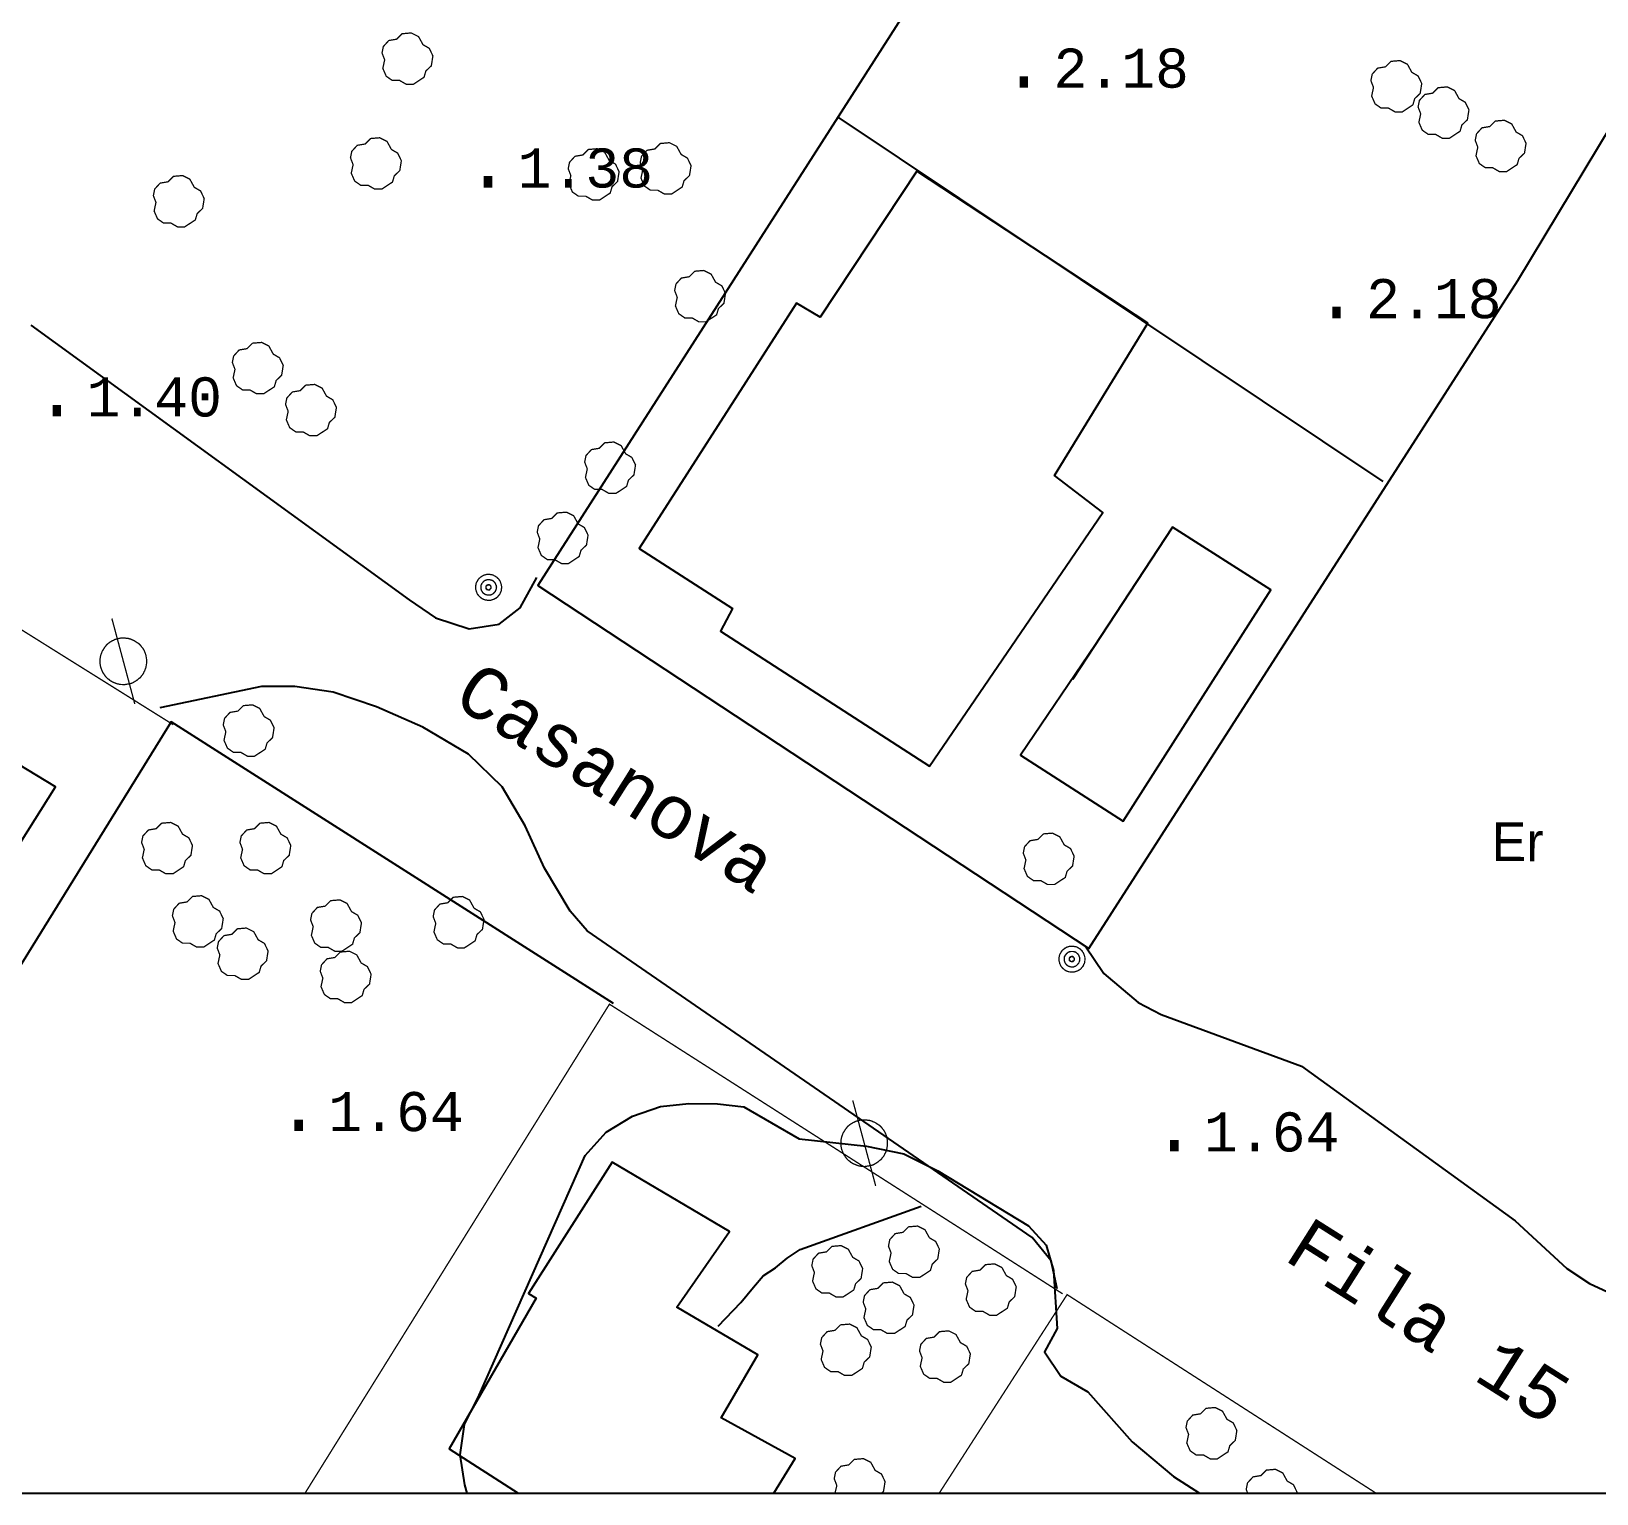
# Model space of a CAD drawing. Extents: x 743000 to 743800, y 4405200 to 4405700.
# Drawn here: x 743179 to 743239.1, y 4405200 to 4405256.1 of the extents above; entities that cross this region are included whole.
import ezdxf

# ---------------------------------------------------------------- set-up
doc = ezdxf.new("R2010")
doc.units = 0
doc.header["$MEASUREMENT"] = 0
for name, color, linetype in [('2', 7, 'CONTINUOUS'), ('21', 7, 'CONTINUOUS'), ('24', 7, 'CONTINUOUS'), ('34', 7, 'CONTINUOUS'), ('41', 7, 'CONTINUOUS'), ('42', 7, 'CONTINUOUS'), ('45', 7, 'CONTINUOUS'), ('50', 7, 'CONTINUOUS'), ('51', 7, 'CONTINUOUS'), ('54', 7, 'CONTINUOUS'), ('6', 7, 'CONTINUOUS'), ('7', 7, 'CONTINUOUS'), ('8', 7, 'CONTINUOUS')]:
    doc.layers.add(name, color=color, linetype=linetype)
doc.styles.add('MONOTXT', font='monotxt', dxfattribs={"height": 0.2})
doc.styles.get("Standard").update_dxf_attribs({"font": 'txt', "height": 0.2})

msp = doc.modelspace()

# ---------------------------------------------------------------- linework, layer by layer
at = {"layer": '2', "color": 7, "linetype": 'Continuous'}
msp.add_3dface([(743800, 4405200), (743800, 4405700), (743000.0000000001, 4405700), (743000.0000000001, 4405200)], dxfattribs=at)
at = {"layer": '21', "color": 30, "linetype": 'Continuous', "elevation": 2}
for points in [[(743195.7599999999, 4405200), (743195.6699999998, 4405200.32), (743195.4899999999, 4405201.46), (743195.66, 4405202.63), (743196.23, 4405203.75), (743200.29, 4405212.94), (743201.0999999999, 4405213.84), (743202.0999999999, 4405214.46), (743203.18, 4405214.83), (743204.2700000001, 4405214.94), (743205.37, 4405214.93), (743206.3799999999, 4405214.81), (743208.4899999999, 4405213.59)], [(743208.4899999999, 4405213.59), (743211.08, 4405213.3), (743212.5099999999, 4405213.01), (743213.81, 4405212.36), (743217.29, 4405210.25), (743217.9699999999, 4405209.51), (743218.2499999999, 4405208.54), (743218.39, 4405206.310000001), (743217.8999999998, 4405205.42), (743218.53, 4405204.48), (743219.5600000002, 4405203.88), (743221.2599999999, 4405201.96), (743222.8499999999, 4405200.63), (743223.8499999999, 4405200)]]:
    msp.add_lwpolyline(points, dxfattribs=at)
at = {"layer": '34', "color": 1, "linetype": 'Continuous'}
msp.add_polyline3d([(743219.8599999999, 4405232.55, 2.28), (743216.9799999999, 4405228.3, 2.29), (743220.92, 4405225.77, 2.38), (743226.5799999998, 4405234.64, 2.38), (743222.81, 4405237.04, 2.35), (743218.9799999999, 4405231.2, 2.34)], dxfattribs=at)
at = {"layer": '41', "color": 1, "linetype": 'Continuous', "extrusion": (0.5407375839930336, 0.8411913368891629, 0), "const_width": 0.05, "elevation": 4107550.863383}
msp.add_lwpolyline([(1756903.840335925, 5.36), (1756878.578544619, 8.82)], dxfattribs=at)
at = {"layer": '41', "color": 1, "linetype": 'Continuous', "extrusion": (0.01007458699975486, -0.00847784349979371, 0.9999133106756692), "const_width": 0.05, "elevation": -29857.262227}
msp.add_lwpolyline([(743146.747549046, 4405134.654537576), (743128.8255368151, 4405145.865062552), (743113.0970404153, 4405120.614032995), (743130.7487641013, 4405109.223745751)], dxfattribs=at)
at = {"layer": '41', "color": 1, "linetype": 'Continuous', "extrusion": (-0.004146048399872353, -0.006485897499800315, 0.9999703712692133), "const_width": 0.05, "elevation": -31650.25562}
msp.add_lwpolyline([(743212.2238273064, 4405095.014932312), (743194.8439766918, 4405106.125166003), (743183.1733721556, 4405087.374771613)], dxfattribs=at)
at = {"layer": '41', "color": 1, "linetype": 'Continuous', "extrusion": (-0.003584206200090813, -0.0003202707000081147, 0.999993525425337), "const_width": 0.05, "elevation": -4071.938358}
msp.add_lwpolyline([(743225.846087156, 4405198.921805337), (743214.0060198393, 4405206.531805729), (743209.1059796293, 4405198.921805337)], dxfattribs=at)
at = {"layer": '41', "color": 1, "linetype": 'Continuous'}
for points in [[(743251.4599999998, 4405272.04, 2.4), (743230.72, 4405285.32, 3.25), (743214.5300000001, 4405259.88, 3.11), (743198.4699999999, 4405234.810000001, 2.46), (743219.5999999999, 4405220.88, 2.56), (743236.05, 4405246.5, 8.48), (743251.4699999999, 4405272.09, 2.49)], [(743201.3699999999, 4405218.77, 2.65), (743184.41, 4405229.58, 2.5), (743168.6499999998, 4405204.11, 2.32), (743175.0599999998, 4405200, 2.42)]]:
    msp.add_polyline3d(points, dxfattribs=at)
at = {"layer": '42', "color": 3, "linetype": 'Continuous', "const_width": 0.05}
for points, elevation in [([(743194.11, 4405254.3), (743193.7, 4405254.03), (743193.43, 4405254.03), (743193.17, 4405254.18), (743192.8899999999, 4405254.18), (743192.66, 4405254.34), (743192.5299999998, 4405254.64), (743192.5999999999, 4405254.97), (743192.5, 4405255.23), (743192.55, 4405255.48), (743192.76, 4405255.71), (743193.06, 4405255.76), (743193.27, 4405255.97), (743193.6199999999, 4405256), (743193.8999999998, 4405255.86), (743194.07, 4405255.55), (743194.31, 4405255.41), (743194.45, 4405255.12), (743194.3899999999, 4405254.74), (743194.1799999998, 4405254.54), (743194.11, 4405254.3)], 3.22), ([(743232.03, 4405253.24), (743231.6199999999, 4405252.97), (743231.3499999999, 4405252.97), (743231.0899999999, 4405253.12), (743230.81, 4405253.12), (743230.5799999998, 4405253.28), (743230.4499999998, 4405253.58), (743230.52, 4405253.91), (743230.42, 4405254.17), (743230.47, 4405254.42), (743230.68, 4405254.65), (743230.98, 4405254.7), (743231.19, 4405254.91), (743231.54, 4405254.94), (743231.8199999998, 4405254.8), (743231.9899999999, 4405254.49), (743232.2299999999, 4405254.35), (743232.3699999999, 4405254.060000001), (743232.31, 4405253.68), (743232.0999999999, 4405253.48), (743232.03, 4405253.24)], 3), ([(743233.8399999999, 4405252.23), (743233.4299999998, 4405251.96), (743233.1599999998, 4405251.96), (743232.8999999998, 4405252.11), (743232.62, 4405252.11), (743232.3899999999, 4405252.27), (743232.26, 4405252.57), (743232.3299999998, 4405252.9), (743232.2299999999, 4405253.16), (743232.28, 4405253.41), (743232.4899999999, 4405253.64), (743232.79, 4405253.69), (743232.9999999999, 4405253.9), (743233.35, 4405253.93), (743233.6299999999, 4405253.79), (743233.8, 4405253.48), (743234.0400000002, 4405253.34), (743234.1799999998, 4405253.05), (743234.1200000001, 4405252.67), (743233.91, 4405252.47), (743233.8399999999, 4405252.23)], 3), ([(743236.03, 4405250.95), (743235.6199999999, 4405250.68), (743235.3499999999, 4405250.68), (743235.0899999999, 4405250.83), (743234.8100000002, 4405250.83), (743234.5799999998, 4405250.99), (743234.4499999998, 4405251.29), (743234.52, 4405251.62), (743234.42, 4405251.88), (743234.4699999999, 4405252.13), (743234.68, 4405252.36), (743234.9799999999, 4405252.41), (743235.19, 4405252.62), (743235.54, 4405252.65), (743235.8200000002, 4405252.51), (743235.99, 4405252.2), (743236.2299999999, 4405252.060000001), (743236.3699999999, 4405251.77), (743236.31, 4405251.39), (743236.0999999999, 4405251.19), (743236.03, 4405250.95)], 3), ([(743192.8999999998, 4405250.28), (743192.4899999999, 4405250.01), (743192.2199999999, 4405250.01), (743191.9599999998, 4405250.16), (743191.68, 4405250.16), (743191.45, 4405250.32), (743191.32, 4405250.62), (743191.39, 4405250.95), (743191.2899999998, 4405251.21), (743191.3399999999, 4405251.46), (743191.5499999998, 4405251.69), (743191.8499999999, 4405251.74), (743192.0599999998, 4405251.95), (743192.41, 4405251.98), (743192.6900000002, 4405251.84), (743192.8599999999, 4405251.53), (743193.1, 4405251.39), (743193.2399999999, 4405251.1), (743193.1800000002, 4405250.72), (743192.9699999999, 4405250.52), (743192.8999999998, 4405250.28)], 3.2), ([(743204.0099999999, 4405250.09), (743203.5999999999, 4405249.82), (743203.33, 4405249.82), (743203.07, 4405249.97), (743202.79, 4405249.97), (743202.56, 4405250.13), (743202.43, 4405250.43), (743202.4999999999, 4405250.76), (743202.3999999998, 4405251.02), (743202.45, 4405251.27), (743202.6600000001, 4405251.5), (743202.9599999998, 4405251.55), (743203.1700000002, 4405251.76), (743203.52, 4405251.79), (743203.8, 4405251.65), (743203.9699999999, 4405251.34), (743204.21, 4405251.2), (743204.35, 4405250.91), (743204.2900000002, 4405250.53), (743204.0799999998, 4405250.33), (743204.0099999999, 4405250.09)], 3.2), ([(743201.25, 4405249.86), (743200.8399999999, 4405249.59), (743200.57, 4405249.59), (743200.31, 4405249.74), (743200.0300000001, 4405249.74), (743199.8, 4405249.9), (743199.6699999998, 4405250.2), (743199.7399999999, 4405250.53), (743199.64, 4405250.79), (743199.6899999998, 4405251.04), (743199.9, 4405251.27), (743200.1999999998, 4405251.32), (743200.41, 4405251.53), (743200.76, 4405251.56), (743201.0399999998, 4405251.42), (743201.21, 4405251.11), (743201.45, 4405250.97), (743201.5899999999, 4405250.68), (743201.5299999998, 4405250.3), (743201.32, 4405250.1), (743201.25, 4405249.86)], 3.2), ([(743185.3399999999, 4405248.83), (743184.9299999998, 4405248.560000001), (743184.66, 4405248.560000001), (743184.3999999998, 4405248.71), (743184.12, 4405248.71), (743183.8899999999, 4405248.87), (743183.76, 4405249.17), (743183.8299999998, 4405249.5), (743183.7299999999, 4405249.76), (743183.78, 4405250.01), (743183.9899999999, 4405250.24), (743184.29, 4405250.29), (743184.4999999999, 4405250.5), (743184.85, 4405250.53), (743185.13, 4405250.39), (743185.3, 4405250.08), (743185.54, 4405249.94), (743185.68, 4405249.65), (743185.6199999999, 4405249.27), (743185.41, 4405249.07), (743185.3399999999, 4405248.83)], 3.75), ([(743205.3299999998, 4405245.19), (743204.92, 4405244.92), (743204.65, 4405244.92), (743204.39, 4405245.07), (743204.1099999999, 4405245.07), (743203.88, 4405245.23), (743203.7499999999, 4405245.53), (743203.82, 4405245.86), (743203.7199999999, 4405246.12), (743203.77, 4405246.37), (743203.9799999999, 4405246.6), (743204.28, 4405246.65), (743204.4899999999, 4405246.86), (743204.8399999999, 4405246.89), (743205.12, 4405246.75), (743205.2900000002, 4405246.44), (743205.53, 4405246.3), (743205.67, 4405246.01), (743205.6099999999, 4405245.63), (743205.4, 4405245.43), (743205.3299999998, 4405245.19)], 4.34), ([(743188.3699999999, 4405242.43), (743187.9599999998, 4405242.16), (743187.69, 4405242.16), (743187.43, 4405242.31), (743187.15, 4405242.31), (743186.92, 4405242.47), (743186.7899999998, 4405242.77), (743186.86, 4405243.1), (743186.7599999999, 4405243.36), (743186.81, 4405243.61), (743187.02, 4405243.84), (743187.32, 4405243.89), (743187.53, 4405244.1), (743187.88, 4405244.13), (743188.16, 4405243.99), (743188.3299999998, 4405243.68), (743188.57, 4405243.54), (743188.7099999998, 4405243.25), (743188.65, 4405242.87), (743188.44, 4405242.67), (743188.3699999999, 4405242.43)], 3.75), ([(743190.4099999998, 4405240.82), (743190, 4405240.55), (743189.7299999999, 4405240.55), (743189.4699999999, 4405240.7), (743189.19, 4405240.7), (743188.9599999998, 4405240.86), (743188.83, 4405241.16), (743188.9, 4405241.49), (743188.7999999998, 4405241.75), (743188.85, 4405242), (743189.06, 4405242.23), (743189.36, 4405242.28), (743189.57, 4405242.49), (743189.92, 4405242.52), (743190.2000000002, 4405242.38), (743190.3699999999, 4405242.07), (743190.6099999999, 4405241.93), (743190.75, 4405241.64), (743190.69, 4405241.26), (743190.4799999999, 4405241.06), (743190.4099999998, 4405240.82)], 3.75), ([(743201.8799999999, 4405238.61), (743201.47, 4405238.34), (743201.2, 4405238.34), (743200.94, 4405238.49), (743200.66, 4405238.49), (743200.43, 4405238.65), (743200.3, 4405238.95), (743200.37, 4405239.28), (743200.2699999998, 4405239.54), (743200.3200000002, 4405239.79), (743200.5299999998, 4405240.02), (743200.8299999998, 4405240.07), (743201.0399999998, 4405240.28), (743201.39, 4405240.31), (743201.67, 4405240.17), (743201.84, 4405239.86), (743202.0799999998, 4405239.72), (743202.2199999999, 4405239.43), (743202.16, 4405239.05), (743201.95, 4405238.85), (743201.8799999999, 4405238.61)], 4.34), ([(743200.06, 4405235.92), (743199.6499999998, 4405235.65), (743199.38, 4405235.65), (743199.1199999999, 4405235.8), (743198.84, 4405235.8), (743198.6099999999, 4405235.96), (743198.4799999999, 4405236.26), (743198.55, 4405236.59), (743198.45, 4405236.85), (743198.5, 4405237.1), (743198.7099999998, 4405237.33), (743199.0100000001, 4405237.38), (743199.2199999999, 4405237.59), (743199.57, 4405237.62), (743199.8499999999, 4405237.48), (743200.0199999998, 4405237.17), (743200.2599999999, 4405237.03), (743200.4, 4405236.74), (743200.3399999999, 4405236.36), (743200.13, 4405236.16), (743200.06, 4405235.92)], 4.34), ([(743188.02, 4405228.53), (743187.6099999999, 4405228.26), (743187.3399999999, 4405228.26), (743187.0799999998, 4405228.41), (743186.7999999998, 4405228.41), (743186.5700000002, 4405228.57), (743186.44, 4405228.87), (743186.51, 4405229.2), (743186.41, 4405229.46), (743186.4599999998, 4405229.71), (743186.67, 4405229.94), (743186.97, 4405229.99), (743187.18, 4405230.2), (743187.53, 4405230.23), (743187.81, 4405230.09), (743187.9799999999, 4405229.78), (743188.2199999999, 4405229.64), (743188.3599999999, 4405229.35), (743188.3, 4405228.97), (743188.0899999999, 4405228.77), (743188.02, 4405228.53)], 3.07), ([(743184.8899999999, 4405224.02), (743184.4799999999, 4405223.75), (743184.2099999998, 4405223.75), (743183.9500000002, 4405223.9), (743183.67, 4405223.9), (743183.4400000002, 4405224.06), (743183.31, 4405224.36), (743183.3799999999, 4405224.69), (743183.28, 4405224.95), (743183.33, 4405225.2), (743183.5399999998, 4405225.43), (743183.84, 4405225.48), (743184.0499999998, 4405225.69), (743184.3999999998, 4405225.72), (743184.6799999998, 4405225.58), (743184.85, 4405225.27), (743185.0899999999, 4405225.13), (743185.2299999999, 4405224.84), (743185.17, 4405224.46), (743184.96, 4405224.26), (743184.8899999999, 4405224.02)], 3.07), ([(743188.6599999998, 4405224.02), (743188.2499999999, 4405223.75), (743187.9799999999, 4405223.75), (743187.7199999999, 4405223.9), (743187.44, 4405223.9), (743187.2099999998, 4405224.06), (743187.0799999998, 4405224.36), (743187.15, 4405224.69), (743187.0499999998, 4405224.95), (743187.0999999999, 4405225.2), (743187.3099999998, 4405225.43), (743187.6099999999, 4405225.48), (743187.8199999998, 4405225.69), (743188.17, 4405225.72), (743188.4500000002, 4405225.58), (743188.6199999999, 4405225.27), (743188.86, 4405225.13), (743188.9999999999, 4405224.84), (743188.9400000002, 4405224.46), (743188.7299999999, 4405224.26), (743188.6599999998, 4405224.02)], 3.07), ([(743218.7000000002, 4405223.61), (743218.29, 4405223.34), (743218.02, 4405223.34), (743217.76, 4405223.49), (743217.4799999999, 4405223.49), (743217.25, 4405223.65), (743217.1199999999, 4405223.95), (743217.19, 4405224.28), (743217.09, 4405224.54), (743217.1399999999, 4405224.79), (743217.3499999999, 4405225.02), (743217.6499999998, 4405225.07), (743217.86, 4405225.28), (743218.2099999998, 4405225.310000001), (743218.4899999999, 4405225.17), (743218.66, 4405224.86), (743218.9, 4405224.72), (743219.04, 4405224.43), (743218.9799999999, 4405224.05), (743218.7700000001, 4405223.85), (743218.7000000002, 4405223.61)], 2.99), ([(743186.0700000002, 4405221.21), (743185.6599999998, 4405220.94), (743185.39, 4405220.94), (743185.13, 4405221.09), (743184.85, 4405221.09), (743184.62, 4405221.25), (743184.4899999999, 4405221.55), (743184.5599999998, 4405221.88), (743184.4599999998, 4405222.14), (743184.51, 4405222.39), (743184.7199999999, 4405222.62), (743185.02, 4405222.67), (743185.2299999999, 4405222.88), (743185.5799999998, 4405222.91), (743185.8599999999, 4405222.77), (743186.0299999998, 4405222.46), (743186.27, 4405222.32), (743186.41, 4405222.03), (743186.3499999999, 4405221.65), (743186.14, 4405221.45), (743186.0700000002, 4405221.21)], 3.07), ([(743196.07, 4405221.18), (743195.66, 4405220.91), (743195.39, 4405220.91), (743195.13, 4405221.060000001), (743194.85, 4405221.060000001), (743194.62, 4405221.22), (743194.4899999999, 4405221.52), (743194.56, 4405221.85), (743194.46, 4405222.11), (743194.5099999999, 4405222.36), (743194.7199999999, 4405222.59), (743195.0199999998, 4405222.64), (743195.2299999999, 4405222.85), (743195.5799999998, 4405222.88), (743195.8599999999, 4405222.74), (743196.03, 4405222.43), (743196.2699999998, 4405222.29), (743196.41, 4405222), (743196.3499999999, 4405221.62), (743196.14, 4405221.42), (743196.07, 4405221.18)], 3.01), ([(743191.3699999999, 4405221.05), (743190.9599999998, 4405220.78), (743190.69, 4405220.78), (743190.43, 4405220.93), (743190.1499999998, 4405220.93), (743189.92, 4405221.09), (743189.79, 4405221.39), (743189.8599999999, 4405221.72), (743189.7599999999, 4405221.98), (743189.81, 4405222.23), (743190.0199999998, 4405222.46), (743190.32, 4405222.51), (743190.5299999998, 4405222.72), (743190.8799999999, 4405222.75), (743191.16, 4405222.61), (743191.3299999998, 4405222.3), (743191.5700000002, 4405222.16), (743191.7099999998, 4405221.87), (743191.65, 4405221.49), (743191.44, 4405221.29), (743191.3699999999, 4405221.05)], 3.12), ([(743187.79, 4405219.97), (743187.3799999999, 4405219.7), (743187.1099999999, 4405219.7), (743186.8499999999, 4405219.85), (743186.5700000002, 4405219.85), (743186.3399999999, 4405220.01), (743186.2099999998, 4405220.31), (743186.2799999998, 4405220.64), (743186.18, 4405220.9), (743186.23, 4405221.15), (743186.44, 4405221.38), (743186.74, 4405221.43), (743186.95, 4405221.64), (743187.2999999998, 4405221.67), (743187.5799999998, 4405221.53), (743187.75, 4405221.22), (743187.99, 4405221.08), (743188.1299999999, 4405220.79), (743188.0699999998, 4405220.41), (743187.8599999999, 4405220.21), (743187.79, 4405219.97)], 3.07), ([(743191.7399999999, 4405219.08), (743191.3299999998, 4405218.810000001), (743191.0600000002, 4405218.810000001), (743190.8, 4405218.96), (743190.5199999998, 4405218.96), (743190.29, 4405219.12), (743190.16, 4405219.42), (743190.2299999999, 4405219.75), (743190.13, 4405220.01), (743190.18, 4405220.26), (743190.39, 4405220.49), (743190.69, 4405220.54), (743190.9, 4405220.75), (743191.2499999999, 4405220.78), (743191.53, 4405220.64), (743191.7, 4405220.33), (743191.9399999998, 4405220.19), (743192.08, 4405219.9), (743192.0199999998, 4405219.52), (743191.8100000002, 4405219.32), (743191.7399999999, 4405219.08)], 3.07), ([(743213.53, 4405208.54), (743213.12, 4405208.27), (743212.85, 4405208.27), (743212.5899999999, 4405208.42), (743212.3099999998, 4405208.42), (743212.0799999998, 4405208.58), (743211.95, 4405208.88), (743212.02, 4405209.21), (743211.92, 4405209.47), (743211.9699999999, 4405209.72), (743212.1800000002, 4405209.95), (743212.4799999999, 4405210), (743212.6900000002, 4405210.21), (743213.0400000002, 4405210.24), (743213.32, 4405210.1), (743213.4899999999, 4405209.79), (743213.7299999999, 4405209.65), (743213.87, 4405209.36), (743213.81, 4405208.98), (743213.6, 4405208.78), (743213.53, 4405208.54)], 3.67), ([(743210.5899999999, 4405207.79), (743210.18, 4405207.52), (743209.91, 4405207.52), (743209.65, 4405207.67), (743209.3699999999, 4405207.67), (743209.14, 4405207.83), (743209.0099999999, 4405208.13), (743209.0799999998, 4405208.46), (743208.9799999999, 4405208.72), (743209.03, 4405208.97), (743209.2399999999, 4405209.2), (743209.54, 4405209.25), (743209.75, 4405209.46), (743210.0999999999, 4405209.49), (743210.38, 4405209.35), (743210.5500000002, 4405209.04), (743210.79, 4405208.9), (743210.93, 4405208.61), (743210.8699999999, 4405208.23), (743210.66, 4405208.03), (743210.5899999999, 4405207.79)], 3.67), ([(743216.48, 4405207.09), (743216.0700000002, 4405206.82), (743215.7999999998, 4405206.82), (743215.54, 4405206.97), (743215.2599999999, 4405206.97), (743215.0299999998, 4405207.13), (743214.9, 4405207.43), (743214.97, 4405207.76), (743214.87, 4405208.02), (743214.92, 4405208.27), (743215.13, 4405208.5), (743215.43, 4405208.55), (743215.64, 4405208.76), (743215.99, 4405208.79), (743216.27, 4405208.65), (743216.44, 4405208.34), (743216.68, 4405208.2), (743216.82, 4405207.91), (743216.76, 4405207.53), (743216.5499999998, 4405207.33), (743216.48, 4405207.09)], 3.6), ([(743212.56, 4405206.39), (743212.1499999998, 4405206.12), (743211.8799999999, 4405206.12), (743211.6199999999, 4405206.27), (743211.3399999999, 4405206.27), (743211.1099999999, 4405206.43), (743210.9799999999, 4405206.73), (743211.0499999998, 4405207.06), (743210.95, 4405207.32), (743211, 4405207.57), (743211.2099999998, 4405207.8), (743211.51, 4405207.85), (743211.7199999999, 4405208.06), (743212.07, 4405208.09), (743212.3499999999, 4405207.95), (743212.52, 4405207.64), (743212.76, 4405207.5), (743212.8999999998, 4405207.21), (743212.8399999999, 4405206.83), (743212.6299999999, 4405206.63), (743212.56, 4405206.39)], 3.67), ([(743210.9200000002, 4405204.78), (743210.5099999999, 4405204.51), (743210.24, 4405204.51), (743209.98, 4405204.66), (743209.6999999998, 4405204.66), (743209.47, 4405204.82), (743209.3399999999, 4405205.12), (743209.4099999998, 4405205.45), (743209.3100000002, 4405205.71), (743209.36, 4405205.96), (743209.57, 4405206.19), (743209.87, 4405206.24), (743210.0799999998, 4405206.45), (743210.4299999998, 4405206.48), (743210.71, 4405206.34), (743210.8800000001, 4405206.03), (743211.12, 4405205.89), (743211.26, 4405205.6), (743211.2, 4405205.22), (743210.99, 4405205.02), (743210.9200000002, 4405204.78)], 3.67), ([(743214.7199999999, 4405204.52), (743214.31, 4405204.25), (743214.04, 4405204.25), (743213.78, 4405204.4), (743213.4999999999, 4405204.4), (743213.27, 4405204.560000001), (743213.1399999999, 4405204.86), (743213.2099999998, 4405205.19), (743213.11, 4405205.45), (743213.16, 4405205.7), (743213.3699999999, 4405205.93), (743213.67, 4405205.98), (743213.8799999999, 4405206.19), (743214.2299999999, 4405206.22), (743214.5099999999, 4405206.08), (743214.68, 4405205.77), (743214.92, 4405205.63), (743215.06, 4405205.34), (743214.9999999999, 4405204.96), (743214.7900000002, 4405204.76), (743214.7199999999, 4405204.52)], 3.67), ([(743224.94, 4405201.58), (743224.5299999998, 4405201.31), (743224.2599999999, 4405201.31), (743223.9999999999, 4405201.46), (743223.72, 4405201.46), (743223.4899999999, 4405201.62), (743223.3599999999, 4405201.92), (743223.43, 4405202.25), (743223.3299999998, 4405202.51), (743223.3799999999, 4405202.76), (743223.5899999999, 4405202.99), (743223.8899999999, 4405203.04), (743224.0999999999, 4405203.25), (743224.45, 4405203.28), (743224.73, 4405203.14), (743224.9, 4405202.83), (743225.14, 4405202.69), (743225.2799999998, 4405202.4), (743225.22, 4405202.02), (743225.0099999999, 4405201.82), (743224.94, 4405201.58)], 3.93), ([(743209.87, 4405200), (743209.94, 4405200.29), (743209.8399999999, 4405200.55), (743209.89, 4405200.8), (743210.0999999999, 4405201.03), (743210.4, 4405201.08), (743210.6099999999, 4405201.29), (743210.96, 4405201.32), (743211.24, 4405201.18), (743211.41, 4405200.87), (743211.6500000001, 4405200.73), (743211.79, 4405200.44), (743211.73, 4405200.060000001), (743211.66, 4405200)], 3.67), ([(743225.69, 4405200), (743225.6400000001, 4405200.14), (743225.69, 4405200.39), (743225.9000000001, 4405200.62), (743226.2, 4405200.67), (743226.4100000001, 4405200.88), (743226.7599999999, 4405200.91), (743227.04, 4405200.77), (743227.2099999998, 4405200.46), (743227.4500000002, 4405200.32), (743227.59, 4405200.03), (743227.5799999998, 4405200)], 3.93)]:
    msp.add_lwpolyline(points, dxfattribs=dict(at, elevation=elevation))
at = {"layer": '45', "color": 1, "linetype": 'Continuous'}
msp.add_polyline3d([(743205.39, 4405206.4, 10.34), (743206.26, 4405207.310000001, 3.77), (743206.7399999999, 4405207.9, 3.59), (743207.1099999999, 4405208.33, 3.59), (743207.59, 4405208.64, 3.55), (743208.04, 4405209.01, 3.46), (743208.53, 4405209.34, 3.46), (743213.1699999998, 4405211, 3.14)], dxfattribs=at)
at = {"layer": '51', "color": 1, "linetype": 'Continuous', "extrusion": (-0.5577955951696237, -0.8299783575548013, 0), "const_width": 0.05, "elevation": -4070816.861255}
msp.add_lwpolyline([(-1840367.48671785, 6.76), (-1840378.655683782, 6.06)], dxfattribs=at)
at = {"layer": '51', "color": 1, "linetype": 'Continuous'}
for points in [[(743213.01, 4405250.7, 5.61), (743209.3, 4405245.1, 5.93), (743208.3899999999, 4405245.63, 5.78), (743202.3599999999, 4405236.23, 5.77), (743205.94, 4405233.93, 7.78), (743205.4799999999, 4405233.05, 5.86), (743213.4999999999, 4405227.88, 5.86), (743220.14, 4405237.61, 5.86), (743218.29, 4405239.03, 6.55), (743221.8699999999, 4405244.87, 5.61), (743213.01, 4405250.7, 5.61)], [(743174.31, 4405218.1, 8.06), (743179.9799999999, 4405227.08, 8.02), (743167.27, 4405234.8, 7.97), (743164.9999999999, 4405231.22, 7.92), (743164.2, 4405231.66, 7.91), (743160.66, 4405225.89, 7.91), (743169.18, 4405220.18, 7.91), (743169.6900000002, 4405220.94, 7.91), (743174.31, 4405218.1, 8.06)], [(743207.53, 4405200, 9.36), (743208.34, 4405201.32, 9.33), (743205.4999999999, 4405202.88, 10.67), (743206.91, 4405205.3, 9.72), (743203.81, 4405207.13, 8.49), (743205.8299999998, 4405210.03, 5.44), (743201.3299999998, 4405212.69, 5.44), (743198.1199999999, 4405207.65, 9.75), (743198.4099999998, 4405207.48, 9.74), (743195.07, 4405201.7, 9.48), (743197.7199999999, 4405200, 10.85)]]:
    msp.add_polyline3d(points, dxfattribs=at)
at = {"layer": '54', "color": 1, "linetype": 'Continuous'}
msp.add_line((743210.02, 4405252.74, 4.8), (743230.8799999999, 4405238.79, 2.22), dxfattribs=at)
at = {"layer": '6', "color": 7, "linetype": 'Continuous'}
for points in [[(743179.03, 4405244.79, 1.71), (743193.54, 4405234.26, 2.18), (743194.5500000002, 4405233.57, 2.21), (743195.8399999999, 4405233.15, 2.23), (743196.99, 4405233.33, 2.23), (743197.8, 4405233.95, 2.23), (743198.43, 4405235.11, 2.28)], [(743218.39, 4405207.83, 2.71), (743218.1599999998, 4405208.91, 2.65), (743217.43, 4405209.8, 2.39), (743200.37, 4405221.560000001, 2.09), (743200.37, 4405221.560000001, 2.09), (743199.72, 4405222.32, 2.05), (743198.7299999999, 4405223.96, 2.05), (743197.99, 4405225.59, 2.05), (743197.1099999999, 4405227.08, 2.05), (743195.8100000002, 4405228.34, 2.05), (743194.07, 4405229.38, 2.05), (743192.2899999998, 4405230.15, 2.05), (743190.63, 4405230.72, 2.21), (743189.1499999998, 4405230.94, 2.36), (743187.88, 4405230.93, 2.36), (743183.9799999999, 4405230.11, 2.36)], [(743219.4599999998, 4405220.99, 3.03), (743220.18, 4405219.92, 2.7), (743221.49, 4405218.82, 2.41), (743222.3799999999, 4405218.36, 2.29), (743227.7600000001, 4405216.37, 2.02), (743235.95, 4405210.44, 2.08), (743237.93, 4405208.61, 2.78), (743238.8, 4405208.04, 3.19), (743239.8200000002, 4405207.57, 3.58), (743241.1700000002, 4405207.22, 3.6)]]:
    msp.add_polyline3d(points, dxfattribs=at)
at = {"layer": '7', "color": 7, "linetype": 'Continuous', "const_width": 0.05, "elevation": 2.74}
for points in [[(743196.83, 4405235.17), (743196.7999999998, 4405235.18), (743196.78, 4405235.2), (743196.75, 4405235.21), (743196.72, 4405235.22), (743196.68, 4405235.22), (743196.65, 4405235.23), (743196.6199999999, 4405235.23), (743196.5899999999, 4405235.23), (743196.5600000002, 4405235.23), (743196.5299999998, 4405235.23), (743196.5, 4405235.23), (743196.4699999999, 4405235.22), (743196.44, 4405235.21), (743196.4, 4405235.2), (743196.3800000001, 4405235.19), (743196.3499999999, 4405235.17), (743196.3200000002, 4405235.16), (743196.3000000002, 4405235.14), (743196.2699999998, 4405235.12), (743196.25, 4405235.1), (743196.2199999999, 4405235.08), (743196.2, 4405235.05), (743196.1799999998, 4405235.03), (743196.17, 4405235), (743196.15, 4405234.97), (743196.14, 4405234.95), (743196.1199999999, 4405234.92), (743196.1099999999, 4405234.89), (743196.0999999999, 4405234.86), (743196.0999999999, 4405234.83), (743196.0899999999, 4405234.8), (743196.0899999999, 4405234.76), (743196.0899999999, 4405234.73), (743196.0899999999, 4405234.7), (743196.0899999999, 4405234.67), (743196.0999999999, 4405234.64), (743196.1099999999, 4405234.61), (743196.1099999999, 4405234.58), (743196.13, 4405234.55), (743196.14, 4405234.52), (743196.15, 4405234.49), (743196.17, 4405234.46), (743196.19, 4405234.44), (743196.21, 4405234.41), (743196.23, 4405234.39), (743196.25, 4405234.37), (743196.28, 4405234.35), (743196.3000000002, 4405234.33), (743196.3299999998, 4405234.310000001), (743196.36, 4405234.29), (743196.3800000001, 4405234.28), (743196.41, 4405234.27), (743196.44, 4405234.26), (743196.4699999999, 4405234.25), (743196.5, 4405234.25), (743196.54, 4405234.24), (743196.57, 4405234.24), (743196.5999999999, 4405234.24), (743196.6299999999, 4405234.24), (743196.66, 4405234.24), (743196.6899999998, 4405234.25), (743196.72, 4405234.26), (743196.75, 4405234.27), (743196.78, 4405234.28), (743196.8100000002, 4405234.29), (743196.8399999999, 4405234.310000001), (743196.87, 4405234.32), (743196.8900000001, 4405234.34), (743196.92, 4405234.36), (743196.94, 4405234.38), (743196.9599999998, 4405234.41), (743196.98, 4405234.43), (743196.9999999999, 4405234.46), (743197.0199999998, 4405234.48), (743197.03, 4405234.51), (743197.0399999998, 4405234.54), (743197.0599999998, 4405234.57), (743197.0700000002, 4405234.6), (743197.0700000002, 4405234.63), (743197.0799999998, 4405234.66), (743197.0799999998, 4405234.69), (743197.09, 4405234.72), (743197.09, 4405234.76), (743197.0799999998, 4405234.79), (743197.0799999998, 4405234.82), (743197.0700000002, 4405234.85), (743197.0599999998, 4405234.88), (743197.05, 4405234.91), (743197.0399999998, 4405234.94), (743197.03, 4405234.97), (743197.01, 4405235), (743196.99, 4405235.02), (743196.98, 4405235.05), (743196.9599999998, 4405235.07), (743196.93, 4405235.09), (743196.91, 4405235.12), (743196.8900000001, 4405235.13), (743196.8599999999, 4405235.15), (743196.83, 4405235.17)], [(743196.7299999999, 4405235), (743196.72, 4405235.01), (743196.7, 4405235.01), (743196.68, 4405235.02), (743196.66, 4405235.02), (743196.64, 4405235.03), (743196.6299999999, 4405235.03), (743196.6099999999, 4405235.03), (743196.5899999999, 4405235.03), (743196.57, 4405235.03), (743196.5499999998, 4405235.03), (743196.5299999998, 4405235.03), (743196.5099999999, 4405235.02), (743196.4899999999, 4405235.02), (743196.48, 4405235.01), (743196.46, 4405235.01), (743196.44, 4405235), (743196.43, 4405234.99), (743196.41, 4405234.98), (743196.4, 4405234.96), (743196.3800000001, 4405234.95), (743196.3699999999, 4405234.94), (743196.36, 4405234.92), (743196.3499999999, 4405234.91), (743196.3299999998, 4405234.89), (743196.3200000002, 4405234.88), (743196.3200000002, 4405234.86), (743196.31, 4405234.84), (743196.3000000002, 4405234.83), (743196.3000000002, 4405234.810000001), (743196.2899999998, 4405234.79), (743196.2899999998, 4405234.77), (743196.2899999998, 4405234.75), (743196.2899999998, 4405234.73), (743196.2899999998, 4405234.71), (743196.2899999998, 4405234.69), (743196.3000000002, 4405234.68), (743196.3000000002, 4405234.66), (743196.31, 4405234.64), (743196.31, 4405234.62), (743196.3200000002, 4405234.6), (743196.3299999998, 4405234.59), (743196.3399999999, 4405234.57), (743196.3499999999, 4405234.56), (743196.36, 4405234.54), (743196.3699999999, 4405234.53), (743196.39, 4405234.51), (743196.4, 4405234.5), (743196.42, 4405234.49), (743196.43, 4405234.48), (743196.45, 4405234.47), (743196.4699999999, 4405234.46), (743196.48, 4405234.46), (743196.5, 4405234.45), (743196.52, 4405234.45), (743196.54, 4405234.44), (743196.5600000002, 4405234.44), (743196.5799999998, 4405234.44), (743196.5999999999, 4405234.44), (743196.6099999999, 4405234.44), (743196.6299999999, 4405234.44), (743196.65, 4405234.44), (743196.6700000002, 4405234.45), (743196.6899999998, 4405234.46), (743196.7099999998, 4405234.46), (743196.72, 4405234.47), (743196.74, 4405234.48), (743196.76, 4405234.49), (743196.7699999998, 4405234.5), (743196.78, 4405234.51), (743196.7999999998, 4405234.53), (743196.8100000002, 4405234.54), (743196.82, 4405234.56), (743196.8399999999, 4405234.57), (743196.8499999999, 4405234.59), (743196.8499999999, 4405234.6), (743196.8599999999, 4405234.62), (743196.87, 4405234.64), (743196.87, 4405234.66), (743196.8799999999, 4405234.67), (743196.8799999999, 4405234.69), (743196.8799999999, 4405234.71), (743196.8799999999, 4405234.73), (743196.8900000001, 4405234.75), (743196.8799999999, 4405234.77), (743196.8799999999, 4405234.79), (743196.8799999999, 4405234.810000001), (743196.87, 4405234.82), (743196.8599999999, 4405234.84), (743196.8599999999, 4405234.86), (743196.8499999999, 4405234.88), (743196.8399999999, 4405234.89), (743196.83, 4405234.91), (743196.82, 4405234.92), (743196.8100000002, 4405234.94), (743196.79, 4405234.95), (743196.78, 4405234.96), (743196.76, 4405234.98), (743196.75, 4405234.99), (743196.7299999999, 4405235)], [(743196.6299999999, 4405234.82), (743196.6299999999, 4405234.83), (743196.6199999999, 4405234.83), (743196.6199999999, 4405234.83), (743196.6099999999, 4405234.83), (743196.5999999999, 4405234.83), (743196.5999999999, 4405234.84), (743196.5899999999, 4405234.84), (743196.5799999998, 4405234.84), (743196.5799999998, 4405234.84), (743196.57, 4405234.84), (743196.57, 4405234.84), (743196.5600000002, 4405234.83), (743196.5600000002, 4405234.83), (743196.5499999998, 4405234.83), (743196.54, 4405234.83), (743196.54, 4405234.83), (743196.5299999998, 4405234.82), (743196.5299999998, 4405234.82), (743196.52, 4405234.82), (743196.52, 4405234.810000001), (743196.5099999999, 4405234.810000001), (743196.5099999999, 4405234.8), (743196.5, 4405234.8), (743196.5, 4405234.79), (743196.5, 4405234.79), (743196.4899999999, 4405234.78), (743196.4899999999, 4405234.78), (743196.4899999999, 4405234.77), (743196.4899999999, 4405234.77), (743196.4899999999, 4405234.76), (743196.48, 4405234.75), (743196.48, 4405234.75), (743196.48, 4405234.74), (743196.48, 4405234.73), (743196.48, 4405234.73), (743196.48, 4405234.72), (743196.4899999999, 4405234.72), (743196.4899999999, 4405234.71), (743196.4899999999, 4405234.7), (743196.4899999999, 4405234.7), (743196.4899999999, 4405234.69), (743196.5, 4405234.69), (743196.5, 4405234.68), (743196.5, 4405234.68), (743196.5099999999, 4405234.67), (743196.5099999999, 4405234.67), (743196.52, 4405234.66), (743196.52, 4405234.66), (743196.5299999998, 4405234.66), (743196.5299999998, 4405234.65), (743196.54, 4405234.65), (743196.54, 4405234.65), (743196.5499999998, 4405234.65), (743196.5600000002, 4405234.64), (743196.5600000002, 4405234.64), (743196.57, 4405234.64), (743196.5799999998, 4405234.64), (743196.5799999998, 4405234.64), (743196.5899999999, 4405234.64), (743196.5899999999, 4405234.64), (743196.5999999999, 4405234.64), (743196.6099999999, 4405234.64), (743196.6099999999, 4405234.65), (743196.6199999999, 4405234.65), (743196.6199999999, 4405234.65), (743196.6299999999, 4405234.65), (743196.6299999999, 4405234.66), (743196.64, 4405234.66), (743196.64, 4405234.66), (743196.65, 4405234.67), (743196.65, 4405234.67), (743196.66, 4405234.68), (743196.66, 4405234.68), (743196.66, 4405234.69), (743196.6700000002, 4405234.69), (743196.6700000002, 4405234.7), (743196.6700000002, 4405234.7), (743196.68, 4405234.71), (743196.68, 4405234.72), (743196.68, 4405234.72), (743196.68, 4405234.73), (743196.68, 4405234.73), (743196.68, 4405234.74), (743196.68, 4405234.75), (743196.68, 4405234.75), (743196.68, 4405234.76), (743196.68, 4405234.76), (743196.6700000002, 4405234.77), (743196.6700000002, 4405234.78), (743196.6700000002, 4405234.78), (743196.6700000002, 4405234.79), (743196.66, 4405234.79), (743196.66, 4405234.8), (743196.66, 4405234.8), (743196.65, 4405234.810000001), (743196.65, 4405234.810000001), (743196.64, 4405234.82), (743196.64, 4405234.82), (743196.6299999999, 4405234.82)], [(743219.2000000002, 4405220.91), (743219.17, 4405220.92), (743219.15, 4405220.94), (743219.12, 4405220.95), (743219.0899999999, 4405220.96), (743219.0500000002, 4405220.96), (743219.0199999998, 4405220.97), (743218.9899999999, 4405220.97), (743218.9599999998, 4405220.97), (743218.93, 4405220.97), (743218.9, 4405220.97), (743218.8699999999, 4405220.97), (743218.8399999999, 4405220.96), (743218.8100000002, 4405220.95), (743218.7700000001, 4405220.94), (743218.7499999999, 4405220.93), (743218.7199999999, 4405220.91), (743218.6900000002, 4405220.9), (743218.6699999998, 4405220.88), (743218.64, 4405220.86), (743218.62, 4405220.84), (743218.5899999999, 4405220.82), (743218.57, 4405220.79), (743218.55, 4405220.77), (743218.54, 4405220.74), (743218.5200000001, 4405220.71), (743218.5099999999, 4405220.69), (743218.4899999999, 4405220.66), (743218.4799999999, 4405220.63), (743218.4699999999, 4405220.6), (743218.4699999999, 4405220.57), (743218.46, 4405220.54), (743218.46, 4405220.5), (743218.46, 4405220.47), (743218.46, 4405220.44), (743218.46, 4405220.41), (743218.4699999999, 4405220.38), (743218.4799999999, 4405220.35), (743218.4799999999, 4405220.32), (743218.5, 4405220.29), (743218.5099999999, 4405220.26), (743218.5200000001, 4405220.23), (743218.54, 4405220.2), (743218.56, 4405220.18), (743218.5799999998, 4405220.15), (743218.6, 4405220.13), (743218.62, 4405220.11), (743218.6499999998, 4405220.09), (743218.6699999998, 4405220.07), (743218.7000000002, 4405220.05), (743218.7299999999, 4405220.03), (743218.7499999999, 4405220.02), (743218.78, 4405220.01), (743218.8100000002, 4405220), (743218.8399999999, 4405219.99), (743218.8699999999, 4405219.99), (743218.9099999998, 4405219.98), (743218.9399999998, 4405219.98), (743218.97, 4405219.98), (743218.9999999999, 4405219.98), (743219.0300000001, 4405219.98), (743219.06, 4405219.99), (743219.0899999999, 4405220), (743219.12, 4405220.01), (743219.15, 4405220.02), (743219.1799999998, 4405220.03), (743219.21, 4405220.05), (743219.2399999999, 4405220.060000001), (743219.2599999999, 4405220.08), (743219.29, 4405220.1), (743219.31, 4405220.12), (743219.3299999998, 4405220.15), (743219.3499999999, 4405220.17), (743219.37, 4405220.2), (743219.39, 4405220.22), (743219.4, 4405220.25), (743219.41, 4405220.28), (743219.43, 4405220.31), (743219.44, 4405220.34), (743219.44, 4405220.37), (743219.45, 4405220.4), (743219.45, 4405220.43), (743219.4599999998, 4405220.46), (743219.4599999998, 4405220.5), (743219.45, 4405220.53), (743219.45, 4405220.560000001), (743219.44, 4405220.59), (743219.43, 4405220.62), (743219.4199999998, 4405220.65), (743219.41, 4405220.68), (743219.4, 4405220.71), (743219.3799999999, 4405220.74), (743219.3600000001, 4405220.76), (743219.3499999999, 4405220.79), (743219.3299999998, 4405220.810000001), (743219.3, 4405220.83), (743219.2800000001, 4405220.86), (743219.2599999999, 4405220.87), (743219.23, 4405220.89), (743219.2000000002, 4405220.91)], [(743219.0999999999, 4405220.74), (743219.0899999999, 4405220.75), (743219.07, 4405220.75), (743219.0500000002, 4405220.76), (743219.0300000001, 4405220.76), (743219.01, 4405220.77), (743218.9999999999, 4405220.77), (743218.9799999999, 4405220.77), (743218.9599999998, 4405220.77), (743218.9399999998, 4405220.77), (743218.92, 4405220.77), (743218.9, 4405220.77), (743218.88, 4405220.76), (743218.86, 4405220.76), (743218.85, 4405220.75), (743218.8299999998, 4405220.75), (743218.8100000002, 4405220.74), (743218.8, 4405220.73), (743218.78, 4405220.72), (743218.7700000001, 4405220.7), (743218.7499999999, 4405220.69), (743218.7399999999, 4405220.68), (743218.7299999999, 4405220.66), (743218.7199999999, 4405220.65), (743218.7000000002, 4405220.63), (743218.6900000002, 4405220.62), (743218.6900000002, 4405220.6), (743218.68, 4405220.58), (743218.6699999998, 4405220.57), (743218.6699999998, 4405220.55), (743218.66, 4405220.53), (743218.66, 4405220.51), (743218.66, 4405220.49), (743218.66, 4405220.47), (743218.66, 4405220.45), (743218.66, 4405220.43), (743218.6699999998, 4405220.42), (743218.6699999998, 4405220.4), (743218.68, 4405220.38), (743218.68, 4405220.36), (743218.6900000002, 4405220.34), (743218.7000000002, 4405220.33), (743218.7099999998, 4405220.31), (743218.7199999999, 4405220.3), (743218.7299999999, 4405220.28), (743218.7399999999, 4405220.27), (743218.7599999999, 4405220.25), (743218.7700000001, 4405220.24), (743218.79, 4405220.23), (743218.8, 4405220.22), (743218.82, 4405220.21), (743218.8399999999, 4405220.2), (743218.85, 4405220.2), (743218.8699999999, 4405220.19), (743218.89, 4405220.19), (743218.9099999998, 4405220.18), (743218.93, 4405220.18), (743218.9500000002, 4405220.18), (743218.97, 4405220.18), (743218.9799999999, 4405220.18), (743218.9999999999, 4405220.18), (743219.0199999998, 4405220.18), (743219.04, 4405220.19), (743219.06, 4405220.2), (743219.0799999998, 4405220.2), (743219.0899999999, 4405220.21), (743219.11, 4405220.22), (743219.13, 4405220.23), (743219.14, 4405220.24), (743219.15, 4405220.25), (743219.17, 4405220.27), (743219.1799999998, 4405220.28), (743219.19, 4405220.3), (743219.21, 4405220.31), (743219.2199999999, 4405220.33), (743219.2199999999, 4405220.34), (743219.23, 4405220.36), (743219.2399999999, 4405220.38), (743219.2399999999, 4405220.4), (743219.2499999999, 4405220.41), (743219.2499999999, 4405220.43), (743219.2499999999, 4405220.45), (743219.2499999999, 4405220.47), (743219.2599999999, 4405220.49), (743219.2499999999, 4405220.51), (743219.2499999999, 4405220.53), (743219.2499999999, 4405220.55), (743219.2399999999, 4405220.560000001), (743219.23, 4405220.58), (743219.23, 4405220.6), (743219.2199999999, 4405220.62), (743219.21, 4405220.63), (743219.2000000002, 4405220.65), (743219.19, 4405220.66), (743219.1799999998, 4405220.68), (743219.1599999998, 4405220.69), (743219.15, 4405220.7), (743219.13, 4405220.72), (743219.12, 4405220.73), (743219.0999999999, 4405220.74)], [(743218.9999999999, 4405220.560000001), (743218.9999999999, 4405220.57), (743218.9899999999, 4405220.57), (743218.9899999999, 4405220.57), (743218.9799999999, 4405220.57), (743218.97, 4405220.57), (743218.97, 4405220.58), (743218.9599999998, 4405220.58), (743218.9500000002, 4405220.58), (743218.9500000002, 4405220.58), (743218.9399999998, 4405220.58), (743218.9399999998, 4405220.58), (743218.93, 4405220.57), (743218.93, 4405220.57), (743218.92, 4405220.57), (743218.9099999998, 4405220.57), (743218.9099999998, 4405220.57), (743218.9, 4405220.560000001), (743218.9, 4405220.560000001), (743218.89, 4405220.560000001), (743218.89, 4405220.55), (743218.88, 4405220.55), (743218.88, 4405220.54), (743218.8699999999, 4405220.54), (743218.8699999999, 4405220.53), (743218.8699999999, 4405220.53), (743218.86, 4405220.52), (743218.86, 4405220.52), (743218.86, 4405220.51), (743218.86, 4405220.51), (743218.86, 4405220.5), (743218.85, 4405220.49), (743218.85, 4405220.49), (743218.85, 4405220.48), (743218.85, 4405220.47), (743218.85, 4405220.47), (743218.85, 4405220.46), (743218.86, 4405220.46), (743218.86, 4405220.45), (743218.86, 4405220.44), (743218.86, 4405220.44), (743218.86, 4405220.43), (743218.8699999999, 4405220.43), (743218.8699999999, 4405220.42), (743218.8699999999, 4405220.42), (743218.88, 4405220.41), (743218.88, 4405220.41), (743218.89, 4405220.4), (743218.89, 4405220.4), (743218.9, 4405220.4), (743218.9, 4405220.39), (743218.9099999998, 4405220.39), (743218.9099999998, 4405220.39), (743218.92, 4405220.39), (743218.93, 4405220.38), (743218.93, 4405220.38), (743218.9399999998, 4405220.38), (743218.9500000002, 4405220.38), (743218.9500000002, 4405220.38), (743218.9599999998, 4405220.38), (743218.9599999998, 4405220.38), (743218.97, 4405220.38), (743218.9799999999, 4405220.38), (743218.9799999999, 4405220.39), (743218.9899999999, 4405220.39), (743218.9899999999, 4405220.39), (743218.9999999999, 4405220.39), (743218.9999999999, 4405220.4), (743219.01, 4405220.4), (743219.01, 4405220.4), (743219.0199999998, 4405220.41), (743219.0199999998, 4405220.41), (743219.0300000001, 4405220.42), (743219.0300000001, 4405220.42), (743219.0300000001, 4405220.43), (743219.04, 4405220.43), (743219.04, 4405220.44), (743219.04, 4405220.44), (743219.0500000002, 4405220.45), (743219.0500000002, 4405220.46), (743219.0500000002, 4405220.46), (743219.0500000002, 4405220.47), (743219.0500000002, 4405220.47), (743219.0500000002, 4405220.48), (743219.0500000002, 4405220.49), (743219.0500000002, 4405220.49), (743219.0500000002, 4405220.5), (743219.0500000002, 4405220.5), (743219.04, 4405220.51), (743219.04, 4405220.52), (743219.04, 4405220.52), (743219.04, 4405220.53), (743219.0300000001, 4405220.53), (743219.0300000001, 4405220.54), (743219.0300000001, 4405220.54), (743219.0199999998, 4405220.55), (743219.0199999998, 4405220.55), (743219.01, 4405220.560000001), (743219.01, 4405220.560000001), (743218.9999999999, 4405220.560000001)]]:
    msp.add_lwpolyline(points, dxfattribs=at)
at = {"layer": '8', "color": 7, "linetype": 'Continuous', "const_width": 0.05}
for points, elevation in [([(743183.02, 4405230.26), (743182.14, 4405233.54)], 9.83), ([(743183.0299999998, 4405232.67), (743182.98, 4405232.7), (743182.92, 4405232.72), (743182.8699999999, 4405232.75), (743182.8200000002, 4405232.76), (743182.76, 4405232.78), (743182.7099999998, 4405232.78), (743182.65, 4405232.79), (743182.5999999999, 4405232.79), (743182.54, 4405232.79), (743182.4799999999, 4405232.79), (743182.4200000002, 4405232.78), (743182.3699999999, 4405232.77), (743182.3100000002, 4405232.75), (743182.2599999999, 4405232.74), (743182.2099999998, 4405232.71), (743182.16, 4405232.69), (743182.11, 4405232.66), (743182.06, 4405232.63), (743182.0199999998, 4405232.6), (743181.9699999999, 4405232.56), (743181.9299999998, 4405232.52), (743181.9, 4405232.48), (743181.8599999999, 4405232.43), (743181.8299999998, 4405232.38), (743181.8000000002, 4405232.33), (743181.7699999998, 4405232.29), (743181.7499999999, 4405232.23), (743181.7299999999, 4405232.18), (743181.7099999998, 4405232.12), (743181.7, 4405232.07), (743181.69, 4405232.01), (743181.69, 4405231.96), (743181.69, 4405231.9), (743181.69, 4405231.84), (743181.69, 4405231.79), (743181.7, 4405231.73), (743181.7099999998, 4405231.68), (743181.7299999999, 4405231.62), (743181.7499999999, 4405231.57), (743181.7699999998, 4405231.52), (743181.8000000002, 4405231.46), (743181.8299999998, 4405231.42), (743181.8599999999, 4405231.37), (743181.89, 4405231.33), (743181.9299999998, 4405231.28), (743181.9699999999, 4405231.24), (743182.0199999998, 4405231.21), (743182.06, 4405231.17), (743182.11, 4405231.14), (743182.16, 4405231.11), (743182.2099999998, 4405231.09), (743182.2599999999, 4405231.07), (743182.3100000002, 4405231.05), (743182.3699999999, 4405231.03), (743182.43, 4405231.02), (743182.4799999999, 4405231.01), (743182.54, 4405231.01), (743182.5899999999, 4405231), (743182.65, 4405231.01), (743182.7099999998, 4405231.02), (743182.76, 4405231.03), (743182.8200000002, 4405231.04), (743182.8699999999, 4405231.05), (743182.9300000002, 4405231.07), (743182.98, 4405231.1), (743183.0299999998, 4405231.13), (743183.0799999998, 4405231.16), (743183.1199999999, 4405231.19), (743183.16, 4405231.23), (743183.2099999998, 4405231.26), (743183.25, 4405231.3), (743183.28, 4405231.35), (743183.3199999998, 4405231.39), (743183.35, 4405231.44), (743183.37, 4405231.49), (743183.3999999998, 4405231.54), (743183.42, 4405231.6), (743183.4400000002, 4405231.65), (743183.45, 4405231.7), (743183.4599999998, 4405231.76), (743183.4699999999, 4405231.82), (743183.4699999999, 4405231.87), (743183.4699999999, 4405231.93), (743183.4699999999, 4405231.98), (743183.4599999998, 4405232.04), (743183.45, 4405232.1), (743183.4400000002, 4405232.15), (743183.42, 4405232.21), (743183.3999999998, 4405232.26), (743183.3799999999, 4405232.310000001), (743183.35, 4405232.36), (743183.3199999998, 4405232.41), (743183.28, 4405232.45), (743183.25, 4405232.5), (743183.2099999998, 4405232.54), (743183.1700000002, 4405232.58), (743183.1199999999, 4405232.61), (743183.0699999998, 4405232.64), (743183.0299999998, 4405232.67)], 9.83), ([(743211.4300000002, 4405211.78), (743210.5500000002, 4405215.060000001)], 10.1), ([(743211.44, 4405214.19), (743211.3900000001, 4405214.22), (743211.3299999998, 4405214.24), (743211.28, 4405214.27), (743211.23, 4405214.28), (743211.17, 4405214.3), (743211.12, 4405214.3), (743211.0600000002, 4405214.310000001), (743211.01, 4405214.310000001), (743210.95, 4405214.310000001), (743210.89, 4405214.310000001), (743210.8299999998, 4405214.3), (743210.7799999998, 4405214.29), (743210.7199999999, 4405214.27), (743210.67, 4405214.26), (743210.6199999999, 4405214.23), (743210.5700000002, 4405214.21), (743210.5199999998, 4405214.18), (743210.4699999999, 4405214.15), (743210.4299999998, 4405214.12), (743210.38, 4405214.08), (743210.3399999999, 4405214.04), (743210.31, 4405214), (743210.2699999998, 4405213.95), (743210.24, 4405213.9), (743210.2099999998, 4405213.85), (743210.18, 4405213.81), (743210.16, 4405213.75), (743210.14, 4405213.7), (743210.12, 4405213.64), (743210.1099999999, 4405213.59), (743210.0999999999, 4405213.53), (743210.0999999999, 4405213.48), (743210.0999999999, 4405213.42), (743210.0999999999, 4405213.36), (743210.0999999999, 4405213.310000001), (743210.1099999999, 4405213.25), (743210.12, 4405213.2), (743210.14, 4405213.14), (743210.16, 4405213.09), (743210.18, 4405213.04), (743210.2099999998, 4405212.98), (743210.24, 4405212.94), (743210.2699999998, 4405212.89), (743210.3000000002, 4405212.85), (743210.3399999999, 4405212.8), (743210.38, 4405212.76), (743210.4299999998, 4405212.73), (743210.4699999999, 4405212.69), (743210.5199999998, 4405212.66), (743210.5700000002, 4405212.63), (743210.6199999999, 4405212.61), (743210.67, 4405212.59), (743210.7199999999, 4405212.57), (743210.7799999998, 4405212.55), (743210.8399999999, 4405212.54), (743210.89, 4405212.53), (743210.95, 4405212.53), (743211, 4405212.52), (743211.0600000002, 4405212.53), (743211.12, 4405212.54), (743211.17, 4405212.55), (743211.23, 4405212.56), (743211.28, 4405212.57), (743211.3399999999, 4405212.59), (743211.3900000001, 4405212.62), (743211.44, 4405212.65), (743211.4899999999, 4405212.68), (743211.5299999998, 4405212.71), (743211.5700000002, 4405212.75), (743211.6199999999, 4405212.78), (743211.66, 4405212.82), (743211.69, 4405212.87), (743211.73, 4405212.91), (743211.7599999999, 4405212.96), (743211.7799999998, 4405213.01), (743211.81, 4405213.060000001), (743211.83, 4405213.12), (743211.85, 4405213.17), (743211.8599999999, 4405213.22), (743211.8699999999, 4405213.28), (743211.8799999999, 4405213.34), (743211.8799999999, 4405213.39), (743211.8799999999, 4405213.45), (743211.8799999999, 4405213.5), (743211.8699999999, 4405213.56), (743211.8599999999, 4405213.62), (743211.85, 4405213.67), (743211.83, 4405213.73), (743211.81, 4405213.78), (743211.79, 4405213.83), (743211.7599999999, 4405213.88), (743211.73, 4405213.93), (743211.69, 4405213.97), (743211.66, 4405214.02), (743211.6199999999, 4405214.060000001), (743211.5799999998, 4405214.1), (743211.5299999998, 4405214.13), (743211.48, 4405214.16), (743211.44, 4405214.19)], 10.1)]:
    msp.add_lwpolyline(points, dxfattribs=dict(at, elevation=elevation))

# ---------------------------------------------------------------- texts
at = {"layer": '24', "color": 7, "linetype": 'Continuous', "style": 'MONOTXT'}
for s, height, p in [('2.18                        ', 1.5, (743218.2499999999, 4405253.9, 2.18)), ('.                           ', 1.99, (743216.25, 4405253.9, 2.18)), ('1.38                        ', 1.5, (743197.7, 4405250.07, 1.38)), ('.                           ', 1.99, (743195.7, 4405250.07, 1.38)), ('2.18                        ', 1.5, (743230.24, 4405245.06, 2.18)), ('.                           ', 1.99, (743228.2399999999, 4405245.06, 2.18)), ('1.40                        ', 1.5, (743181.17, 4405241.29, 1.4)), ('.                           ', 1.99, (743179.1700000002, 4405241.29, 1.4)), ('1.64                        ', 1.5, (743190.44, 4405213.88, 1.64)), ('1.64                        ', 1.5, (743224.0199999998, 4405213.1, 1.64)), ('.                           ', 1.99, (743188.44, 4405213.88, 1.64)), ('.                           ', 1.99, (743222.02, 4405213.1, 1.64))]:
    msp.add_text(s, height=height, dxfattribs=at).set_placement(p)
at = {"layer": '42', "color": 7, "linetype": 'Continuous'}
msp.add_text('Er                          ', height=1.49, rotation=359.7900000066, dxfattribs=at).set_placement((743235.05, 4405224.24, 2.13))
at = {"layer": '50', "color": 7, "linetype": 'Continuous', "style": 'MONOTXT'}
for s, rotation, p in [('Casanova                    ', 327.6999999869, (743195.15, 4405230.29)), ('Fila 15', 327.6999999357, (743227.02, 4405208.98))]:
    msp.add_text(s, height=1.99, rotation=rotation, dxfattribs=at).set_placement(p)

doc.saveas('drawing.dxf')
